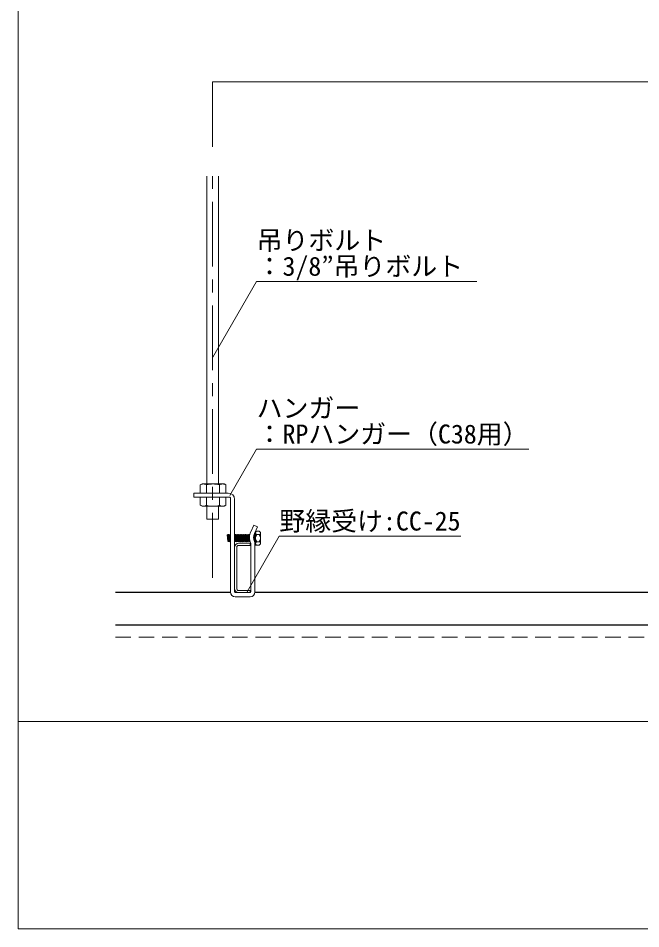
# Model space of a CAD drawing. Units: millimetres on the paper, enlarged 30 times, with parts at other scales. Extents: x -5790 to 5910, y -4184 to 4114.
# Drawn here: x -5790 to -4349, y -4136 to -2029 of the extents above; entities that cross this region are included whole.
import ezdxf
from ezdxf.enums import TextEntityAlignment as Align

# ---------------------------------------------------------------- set-up
doc = ezdxf.new("R2010")
doc.units = ezdxf.units.MM
doc.header["$LTSCALE"] = 30
doc.linetypes.add('CHAIN1', pattern=[8, 5, -1, 1, -1])
doc.linetypes.add('DASHED1', pattern=[1.8, 1.2, -0.6])
for name, color, linetype, lineweight in [('2-0_中心線', 4, 'CHAIN1', 9), ('2-1_吊り材', 7, 'Continuous', 18), ('2-2_野縁受け', 3, 'Continuous', 18), ('2-3_野縁', 2, 'Continuous', 25), ('2-5_寸法', 4, 'Continuous', 9), ('2-6_文字', 7, 'Continuous', 18), ('2-B_ビス', 3, 'Continuous', 18), ('2-C_パネル', 7, 'DASHED1', 18), ('F-2', 3, 'Continuous', 18)]:
    doc.layers.add(name, color=color, linetype=linetype, lineweight=lineweight)
doc.styles.add('ＭＳ ゴシック', font='')
doc.styles.get('ＭＳ ゴシック').set_extended_font_data('MS Gothic')

msp = doc.modelspace()

# ---------------------------------------------------------------- linework, layer by layer
at = {"layer": '2-0_中心線'}
msp.add_line((-5340.28, -3323.84), (-5340.28, -2394.78), dxfattribs=at)
at = {"layer": '2-1_吊り材'}
for p, q in [((-5353.78, -3106.87), (-5353.78, -2394.78)), ((-5326.78, -3106.87), (-5326.78, -2394.78)), ((-5364.76, -3106.87), (-5368.7, -3109.15)), ((-5368.7, -3127.87), (-5368.7, -3109.15)), ((-5364.76, -3106.87), (-5313.84, -3106.87)), ((-5354, -3127.87), (-5354, -3109.15)), ((-5324.6, -3127.87), (-5324.6, -3109.15)), ((-5313.84, -3106.87), (-5309.9, -3109.15)), ((-5309.9, -3127.87), (-5309.9, -3109.15)), ((-5304.28, -3127.87), (-5383.62, -3127.87)), ((-5368.7, -3137.47), (-5368.7, -3156.2)), ((-5309.9, -3137.47), (-5368.7, -3137.47)), ((-5354, -3137.47), (-5354, -3156.2)), ((-5324.6, -3137.47), (-5324.6, -3156.2)), ((-5309.9, -3137.47), (-5309.9, -3156.2)), ((-5298.88, -3356.77), (-5298.88, -3138.97)), ((-5364.76, -3158.47), (-5368.7, -3156.2)), ((-5313.84, -3158.47), (-5364.76, -3158.47)), ((-5353.78, -3188.61), (-5353.78, -3158.47)), ((-5326.78, -3188.61), (-5326.78, -3158.47)), ((-5313.84, -3158.47), (-5309.9, -3156.2)), ((-5289.28, -3142.87), (-5289.28, -3356.77)), ((-5353.78, -3188.61), (-5326.78, -3188.61)), ((-5289.28, -3193.05), (-5289.28, -3223.42)), ((-5245.02, -3202.45), (-5251.97, -3217.7)), ((-5245.02, -3202.45), (-5236.29, -3206.42)), ((-5236.29, -3206.42), (-5243.24, -3221.68)), ((-5251.78, -3356.77), (-5251.78, -3244.27)), ((-5242.18, -3356.77), (-5242.18, -3244.27)), ((-5253.28, -3367.87), (-5287.78, -3367.87)), ((-5253.28, -3358.27), (-5287.57, -3358.27))]:
    msp.add_line(p, q, dxfattribs=at)
msp.add_lwpolyline([(-5300.38, -3137.47), (-5383.62, -3137.47), (-5383.62, -3127.87)], dxfattribs=at)
for centre, radius, start, end in [((-5359.1, -3127.19), 20.44, 96.34294, 118.04132), ((-5361.85, -3121.5), 14.64, 57.57118, 88.04459), ((-5339.3, -3155.52), 48.65, 72.41205, 107.58797), ((-5316.75, -3121.5), 14.64, 91.95543, 122.42883), ((-5319.51, -3127.19), 20.44, 61.95869, 83.65707), ((-5304.28, -3142.87), 15, 0, 90), ((-5300.38, -3138.97), 1.5, 0, 90), ((-5359.1, -3138.16), 20.44, 241.95869, 263.65707), ((-5361.85, -3143.84), 14.64, 271.95543, 302.42883), ((-5339.3, -3109.83), 48.65, 252.41205, 287.58797), ((-5316.75, -3143.84), 14.64, 237.57118, 268.04459), ((-5319.51, -3138.16), 20.44, 276.34294, 298.04132), ((-5223.28, -3230.77), 31.54, 154.65382, 205.34618), ((-5223.28, -3230.77), 21.94, 154.65382, 205.34618), ((-5251.78, -3244.27), 9.6, 0, 25.34618), ((-5287.78, -3356.77), 11.1, 180, 270), ((-5287.78, -3356.77), 1.5, 180, 270), ((-5253.28, -3356.77), 11.1, 270, 0), ((-5253.28, -3356.77), 1.5, 270, 0)]:
    msp.add_arc(centre, radius, start, end, dxfattribs=at)
at = {"layer": '2-2_野縁受け'}
for p, q in [((-5279.68, -3244.27), (-5253.28, -3244.27)), ((-5253.28, -3249.07), (-5253.28, -3244.27)), ((-5289.28, -3348.67), (-5289.28, -3253.87)), ((-5284.48, -3348.67), (-5284.48, -3253.87)), ((-5279.68, -3249.07), (-5253.28, -3249.07)), ((-5279.68, -3353.47), (-5253.28, -3353.47)), ((-5279.68, -3358.27), (-5253.28, -3358.27)), ((-5253.28, -3358.27), (-5253.28, -3353.47))]:
    msp.add_line(p, q, dxfattribs=at)
for centre, radius, start, end in [((-5279.68, -3253.87), 9.6, 90, 180), ((-5279.68, -3253.87), 4.8, 90, 180), ((-5279.68, -3348.67), 9.6, 180, 270), ((-5279.68, -3348.67), 4.8, 180, 270)]:
    msp.add_arc(centre, radius, start, end, dxfattribs=at)
at = {"layer": '2-3_野縁'}
for p, q in [((-5298.77, -3358.27), (-5565.28, -3358.27)), ((-4153.29, -3358.27), (-5242.28, -3358.27)), ((-4173.39, -3433.27), (-5565.28, -3433.27))]:
    msp.add_line(p, q, dxfattribs=at)
at = {"layer": '2-5_寸法'}
for q in [(-5340.28, -2326.74), (-2957.3, -2176.29)]:
    msp.add_line((-5340.28, -2176.29), q, dxfattribs=at)
at = {"layer": '2-6_文字'}
for p, q in [((-5238.38, -2638.34), (-5339.47, -2813.44)), ((-5238.38, -2638.34), (-4728.38, -2638.34)), ((-5238.38, -3026.55), (-5300.35, -3133.88)), ((-5238.38, -3026.55), (-4608.38, -3026.55)), ((-5185.76, -3227.93), (-5259.9, -3356.35)), ((-5185.76, -3227.93), (-4765.76, -3227.93))]:
    msp.add_line(p, q, dxfattribs=at)
at = {"layer": '2-B_ビス'}
for p, q in [((-5240.55, -3215.77), (-5232.15, -3215.77)), ((-5240.55, -3248.77), (-5240.55, -3215.77)), ((-5229.15, -3219.07), (-5232.15, -3215.77)), ((-5229.15, -3245.47), (-5229.15, -3219.07)), ((-5306.17, -3224.96), (-5305.24, -3239.59)), ((-5304.3, -3224.96), (-5303.36, -3224.96)), ((-5304.3, -3224.96), (-5303.36, -3239.59)), ((-5303.36, -3224.96), (-5302.42, -3239.59)), ((-5301.49, -3224.96), (-5300.55, -3224.96)), ((-5301.49, -3224.96), (-5300.55, -3239.59)), ((-5300.55, -3224.96), (-5299.61, -3224.02)), ((-5300.55, -3224.96), (-5299.61, -3239.59)), ((-5299.61, -3224.02), (-5298.88, -3224.76)), ((-5299.61, -3239.59), (-5298.88, -3240.32)), ((-5289.28, -3224.94), (-5288.36, -3224.02)), ((-5289.28, -3225.3), (-5288.36, -3239.59)), ((-5289.28, -3239.59), (-5288.36, -3239.59)), ((-5288.36, -3224.02), (-5287.42, -3224.96)), ((-5287.42, -3224.96), (-5286.49, -3239.59)), ((-5286.49, -3224.96), (-5285.55, -3239.59)), ((-5284.61, -3224.96), (-5283.67, -3239.59)), ((-5283.67, -3224.96), (-5282.74, -3239.59)), ((-5281.8, -3224.96), (-5280.86, -3224.96)), ((-5281.8, -3224.96), (-5280.86, -3239.59)), ((-5280.86, -3224.96), (-5279.92, -3224.02)), ((-5280.86, -3224.96), (-5279.92, -3239.59)), ((-5280.86, -3239.59), (-5279.92, -3239.59)), ((-5279.92, -3224.02), (-5278.99, -3224.96)), ((-5278.99, -3224.96), (-5278.05, -3239.59)), ((-5278.05, -3224.96), (-5277.11, -3239.59)), ((-5276.17, -3224.96), (-5275.24, -3239.59)), ((-5275.24, -3224.96), (-5274.3, -3239.59)), ((-5273.36, -3224.96), (-5272.42, -3239.59)), ((-5272.42, -3224.96), (-5271.49, -3239.59)), ((-5270.55, -3224.96), (-5269.61, -3239.59)), ((-5269.61, -3224.96), (-5268.67, -3239.59)), ((-5267.74, -3224.96), (-5266.8, -3239.59)), ((-5266.8, -3224.96), (-5265.86, -3239.59)), ((-5264.92, -3224.96), (-5263.99, -3239.59)), ((-5263.99, -3224.96), (-5263.05, -3239.59)), ((-5262.11, -3224.96), (-5261.17, -3224.96)), ((-5262.11, -3224.96), (-5261.17, -3239.59)), ((-5261.17, -3224.96), (-5260.24, -3224.02)), ((-5261.17, -3224.96), (-5260.24, -3239.59)), ((-5261.17, -3239.59), (-5260.24, -3239.59)), ((-5260.24, -3224.02), (-5259.3, -3224.96)), ((-5259.3, -3224.96), (-5258.36, -3239.59)), ((-5258.36, -3224.96), (-5257.42, -3239.59)), ((-5256.49, -3224.96), (-5255.55, -3224.96)), ((-5256.49, -3224.96), (-5255.55, -3239.59)), ((-5255.55, -3224.96), (-5254.61, -3224.02)), ((-5255.55, -3224.96), (-5254.61, -3239.59)), ((-5254.61, -3224.02), (-5254.17, -3224.46)), ((-5253.67, -3240.52), (-5253.36, -3240.22)), ((-5245.04, -3228.02), (-5244.51, -3236.28)), ((-5244.43, -3224.96), (-5244.3, -3224.96)), ((-5244.3, -3224.96), (-5243.36, -3239.59)), ((-5242.42, -3224.96), (-5241.49, -3239.59)), ((-5241.49, -3224.96), (-5240.55, -3239.59)), ((-5241.49, -3239.59), (-5240.55, -3239.59)), ((-5240.55, -3224.02), (-5240.55, -3240.52)), ((-5232.15, -3224.02), (-5237.55, -3224.02)), ((-5232.12, -3240.52), (-5237.55, -3240.52)), ((-5229.15, -3245.47), (-5232.15, -3248.77))]:
    msp.add_line(p, q, dxfattribs=at)
for points in [[(-5306.17, -3224.96), (-5305.24, -3224.02), (-5304.3, -3224.96)], [(-5305.24, -3239.59), (-5304.3, -3240.52), (-5303.36, -3239.59), (-5302.42, -3239.59)], [(-5303.36, -3224.96), (-5302.42, -3224.02), (-5301.49, -3224.96)], [(-5302.42, -3239.59), (-5301.49, -3240.52), (-5300.55, -3239.59), (-5299.61, -3239.59)], [(-5288.36, -3239.59), (-5287.42, -3240.52), (-5286.49, -3239.59)], [(-5287.42, -3224.96), (-5286.49, -3224.96), (-5285.55, -3224.02), (-5284.61, -3224.96)], [(-5286.49, -3239.59), (-5285.55, -3239.59), (-5284.61, -3240.52), (-5283.67, -3239.59)], [(-5284.61, -3224.96), (-5283.67, -3224.96), (-5282.74, -3224.02), (-5281.8, -3224.96)], [(-5283.67, -3239.59), (-5282.74, -3239.59), (-5281.8, -3240.52), (-5280.86, -3239.59)], [(-5279.92, -3239.59), (-5278.99, -3240.52), (-5278.05, -3239.59)], [(-5278.99, -3224.96), (-5278.05, -3224.96), (-5277.11, -3224.02), (-5276.17, -3224.96)], [(-5278.05, -3239.59), (-5277.11, -3239.59), (-5276.17, -3240.52), (-5275.24, -3239.59)], [(-5276.17, -3224.96), (-5275.24, -3224.96), (-5274.3, -3224.02), (-5273.36, -3224.96)], [(-5275.24, -3239.59), (-5274.3, -3239.59), (-5273.36, -3240.52), (-5272.42, -3239.59)], [(-5273.36, -3224.96), (-5272.42, -3224.96), (-5271.49, -3224.02), (-5270.55, -3224.96)], [(-5272.42, -3239.59), (-5271.49, -3239.59), (-5270.55, -3240.52), (-5269.61, -3239.59)], [(-5270.55, -3224.96), (-5269.61, -3224.96), (-5268.67, -3224.02), (-5267.74, -3224.96)], [(-5269.61, -3239.59), (-5268.67, -3239.59), (-5267.74, -3240.52), (-5266.8, -3239.59)], [(-5267.74, -3224.96), (-5266.8, -3224.96), (-5265.86, -3224.02), (-5264.92, -3224.96)], [(-5266.8, -3239.59), (-5265.86, -3239.59), (-5264.92, -3240.52), (-5263.99, -3239.59)], [(-5264.92, -3224.96), (-5263.99, -3224.96), (-5263.05, -3224.02), (-5262.11, -3224.96)], [(-5263.99, -3239.59), (-5263.05, -3239.59), (-5262.11, -3240.52), (-5261.17, -3239.59)], [(-5260.24, -3239.59), (-5259.3, -3240.52), (-5258.36, -3239.59)], [(-5259.3, -3224.96), (-5258.36, -3224.96), (-5257.42, -3224.02), (-5256.49, -3224.96)], [(-5258.36, -3239.59), (-5257.42, -3239.59), (-5256.49, -3240.52), (-5255.55, -3239.59)], [(-5255.55, -3239.59), (-5254.61, -3239.59), (-5253.67, -3240.52)], [(-5244.3, -3224.96), (-5243.36, -3224.02), (-5242.42, -3224.96)], [(-5243.36, -3239.59), (-5242.42, -3240.52), (-5241.49, -3239.59)], [(-5242.42, -3224.96), (-5241.49, -3224.96), (-5240.55, -3224.02)], [(-5240.55, -3248.77), (-5240.46, -3248.77), (-5232.15, -3248.77)]]:
    msp.add_lwpolyline(points, dxfattribs=at)
for centre, radius, start, end in [((-5235.75, -3219.55), 4.82, 174.33043, 248.10637), ((-5236.79, -3219.47), 3.78, 101.53862, 173.91401), ((-5240.94, -3224.4), 12.31, 16.78553, 44.45665), ((-5232.13, -3221.03), 2.99, 269.70262, 3.66166), ((-5235.75, -3245), 4.82, 111.89363, 185.66957), ((-5227.7, -3232.27), 12.84, 140.03379, 219.96621), ((-5241.99, -3232.27), 12.84, 320.03379, 39.96621), ((-5232.13, -3243.51), 2.99, 356.33834, 90.29738), ((-5240.94, -3240.15), 12.31, 315.54335, 343.21447), ((-5236.79, -3245.07), 3.78, 186.08599, 258.46138)]:
    msp.add_arc(centre, radius, start, end, dxfattribs=at)
at = {"layer": '2-C_パネル'}
msp.add_line((-5565.28, -3461.77), (-4181.02, -3461.77), dxfattribs=at)
at = {"layer": 'F-2'}
for p, q in [((-5790.28, 4113.86), (-5790.28, -4136.14)), ((-5790.28, -3656.14), (5909.72, -3656.14)), ((-5790.28, -4136.14), (5909.72, -4136.14))]:
    msp.add_line(p, q, dxfattribs=at)

# ---------------------------------------------------------------- texts
at = {"layer": '2-6_文字', "color": 4, "style": 'ＭＳ ゴシック'}
for s, p in [('吊りボルト', (-5238.38, -2578.34)), ('：3/8”吊りボルト', (-5238.38, -2638.34)), ('ハンガー', (-5238.38, -2966.55)), ('：RPハンガー（C38用）', (-5238.38, -3026.55)), ('野縁受け:CC-25', (-5185.76, -3227.93))]:
    msp.add_text(s, height=43.99, dxfattribs=at).set_placement(p, align=Align.BOTTOM_LEFT)

doc.saveas('drawing.dxf')
